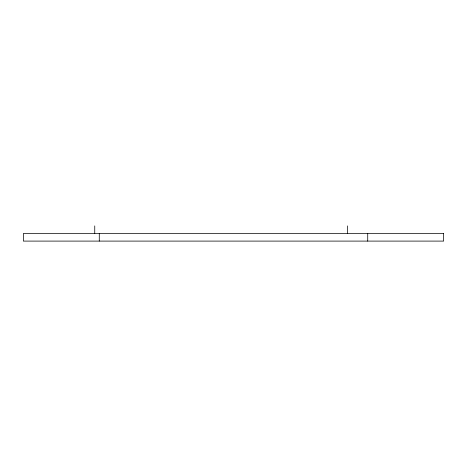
<?xml version="1.0" encoding="UTF-8"?>
<svg xmlns="http://www.w3.org/2000/svg" width="467" height="467" viewBox="0 0 467 467"><rect width="100%" height="100%" fill="white"/><g stroke="black" fill="none" stroke-linecap="round" stroke-linejoin="round"><path stroke-width="0.7" d="M367.722 233.5L367.722 241.095M347.43 225.905L347.43 233.5M99.278 233.5L99.278 241.095M94.743 225.905L94.743 233.5M443.65 233.5L23.35 233.5L23.35 241.095L443.65 241.095L443.65 233.5"/></g></svg>
